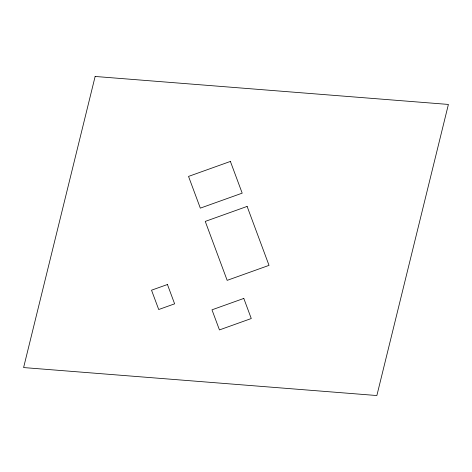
<?xml version="1.0" encoding="UTF-8"?>
<svg xmlns="http://www.w3.org/2000/svg" width="472" height="472" viewBox="0 0 472 472"><rect width="100%" height="100%" fill="white"/><g stroke="black" fill="none" stroke-linecap="round" stroke-linejoin="round"><path stroke-width="0.71" d="M95.137 76.464L23.6 367.564L376.862 395.536L448.4 104.436L95.137 76.464M230.395 161.43L188.535 176.416L200.323 208.14L242.189 193.154L230.395 161.43M247.116 206.417L205.255 221.409L227.162 280.356L269.022 265.364L247.116 206.417M167.442 284.51L151.53 290.203L158.716 309.526L174.622 303.832L167.442 284.51M243.8 298.428L211.981 309.827L219.45 329.922L251.269 318.529L243.8 298.428"/></g></svg>
